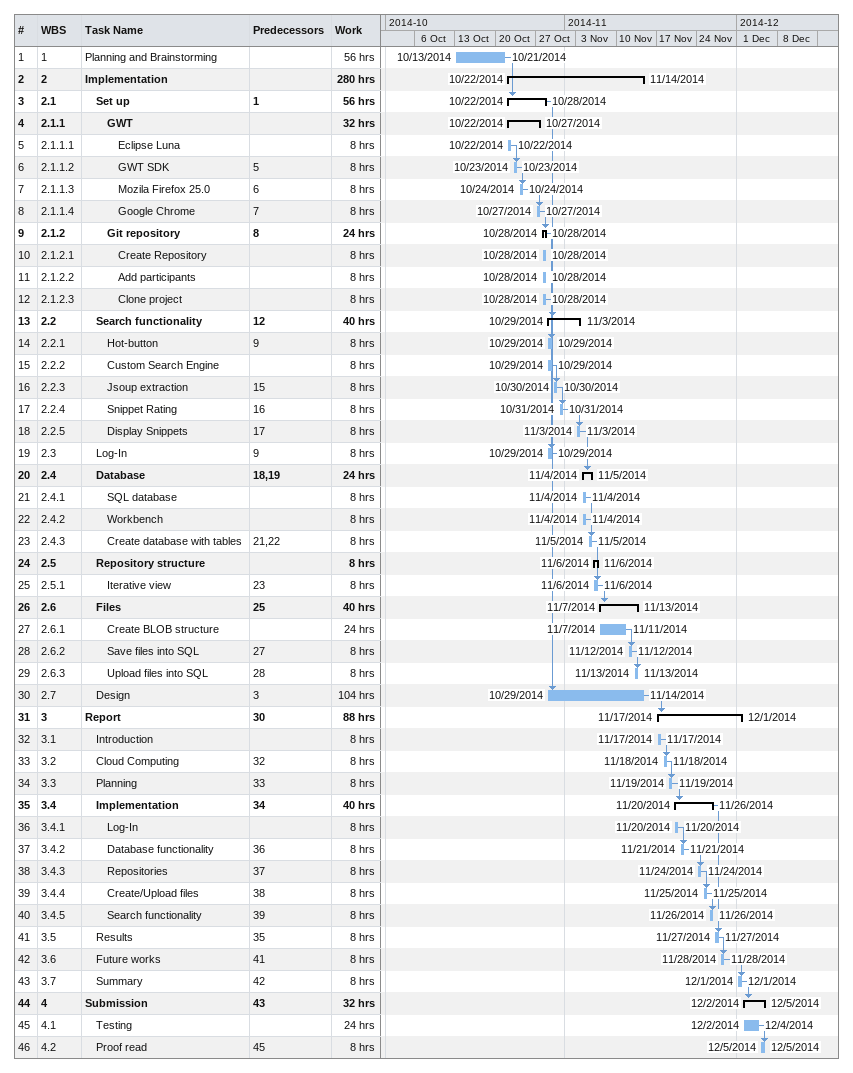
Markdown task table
| ID | WBS | Task | Start | Finish | Predecessors | Work (h) |
|---|---|---|---|---|---|---|
| 1 | 1 | Planning and Brainstorming | 2014-10-13 | 2014-10-21 |  | 56 |
| 2 | 2 | **Implementation** | 2014-10-22 | 2014-11-14 |  | 280 |
| 3 | 2.1 | **Set up** | 2014-10-22 | 2014-10-28 | 1 | 56 |
| 4 | 2.1.1 | **GWT** | 2014-10-22 | 2014-10-27 |  | 32 |
| 5 | 2.1.1.1 | Eclipse Luna | 2014-10-22 | 2014-10-22 |  | 8 |
| 6 | 2.1.1.2 | GWT SDK | 2014-10-23 | 2014-10-23 | 5 | 8 |
| 7 | 2.1.1.3 | Mozila Firefox 25.0 | 2014-10-24 | 2014-10-24 | 6 | 8 |
| 8 | 2.1.1.4 | Google Chrome | 2014-10-27 | 2014-10-27 | 7 | 8 |
| 9 | 2.1.2 | **Git repository** | 2014-10-28 | 2014-10-28 | 8 | 24 |
| 10 | 2.1.2.1 | Create Repository | 2014-10-28 | 2014-10-28 |  | 8 |
| 11 | 2.1.2.2 | Add participants | 2014-10-28 | 2014-10-28 |  | 8 |
| 12 | 2.1.2.3 | Clone project | 2014-10-28 | 2014-10-28 |  | 8 |
| 13 | 2.2 | **Search functionality** | 2014-10-29 | 2014-11-03 | 12 | 40 |
| 14 | 2.2.1 | Hot-button | 2014-10-29 | 2014-10-29 | 9 | 8 |
| 15 | 2.2.2 | Custom Search Engine | 2014-10-29 | 2014-10-29 |  | 8 |
| 16 | 2.2.3 | Jsoup extraction | 2014-10-30 | 2014-10-30 | 15 | 8 |
| 17 | 2.2.4 | Snippet Rating | 2014-10-31 | 2014-10-31 | 16 | 8 |
| 18 | 2.2.5 | Display Snippets | 2014-11-03 | 2014-11-03 | 17 | 8 |
| 19 | 2.3 | Log-In | 2014-10-29 | 2014-10-29 | 9 | 8 |
| 20 | 2.4 | **Database** | 2014-11-04 | 2014-11-05 | 18, 19 | 24 |
| 21 | 2.4.1 | SQL database | 2014-11-04 | 2014-11-04 |  | 8 |
| 22 | 2.4.2 | Workbench | 2014-11-04 | 2014-11-04 |  | 8 |
| 23 | 2.4.3 | Create database with tables | 2014-11-05 | 2014-11-05 | 21, 22 | 8 |
| 24 | 2.5 | **Repository structure** | 2014-11-06 | 2014-11-06 |  | 8 |
| 25 | 2.5.1 | Iterative view | 2014-11-06 | 2014-11-06 | 23 | 8 |
| 26 | 2.6 | **Files** | 2014-11-07 | 2014-11-13 | 25 | 40 |
| 27 | 2.6.1 | Create BLOB structure | 2014-11-07 | 2014-11-11 |  | 24 |
| 28 | 2.6.2 | Save files into SQL | 2014-11-12 | 2014-11-12 | 27 | 8 |
| 29 | 2.6.3 | Upload files into SQL | 2014-11-13 | 2014-11-13 | 28 | 8 |
| 30 | 2.7 | Design | 2014-10-29 | 2014-11-14 | 3 | 104 |
| 31 | 3 | **Report** | 2014-11-17 | 2014-12-01 | 30 | 88 |
| 32 | 3.1 | Introduction | 2014-11-17 | 2014-11-17 |  | 8 |
| 33 | 3.2 | Cloud Computing | 2014-11-18 | 2014-11-18 | 32 | 8 |
| 34 | 3.3 | Planning | 2014-11-19 | 2014-11-19 | 33 | 8 |
| 35 | 3.4 | **Implementation** | 2014-11-20 | 2014-11-26 | 34 | 40 |
| 36 | 3.4.1 | Log-In | 2014-11-20 | 2014-11-20 |  | 8 |
| 37 | 3.4.2 | Database functionality | 2014-11-21 | 2014-11-21 | 36 | 8 |
| 38 | 3.4.3 | Repositories | 2014-11-24 | 2014-11-24 | 37 | 8 |
| 39 | 3.4.4 | Create/Upload files | 2014-11-25 | 2014-11-25 | 38 | 8 |
| 40 | 3.4.5 | Search functionality | 2014-11-26 | 2014-11-26 | 39 | 8 |
| 41 | 3.5 | Results | 2014-11-27 | 2014-11-27 | 35 | 8 |
| 42 | 3.6 | Future works | 2014-11-28 | 2014-11-28 | 41 | 8 |
| 43 | 3.7 | Summary | 2014-12-01 | 2014-12-01 | 42 | 8 |
| 44 | 4 | **Submission** | 2014-12-02 | 2014-12-05 | 43 | 32 |
| 45 | 4.1 | Testing | 2014-12-02 | 2014-12-04 |  | 24 |
| 46 | 4.2 | Proof read | 2014-12-05 | 2014-12-05 | 45 | 8 |
